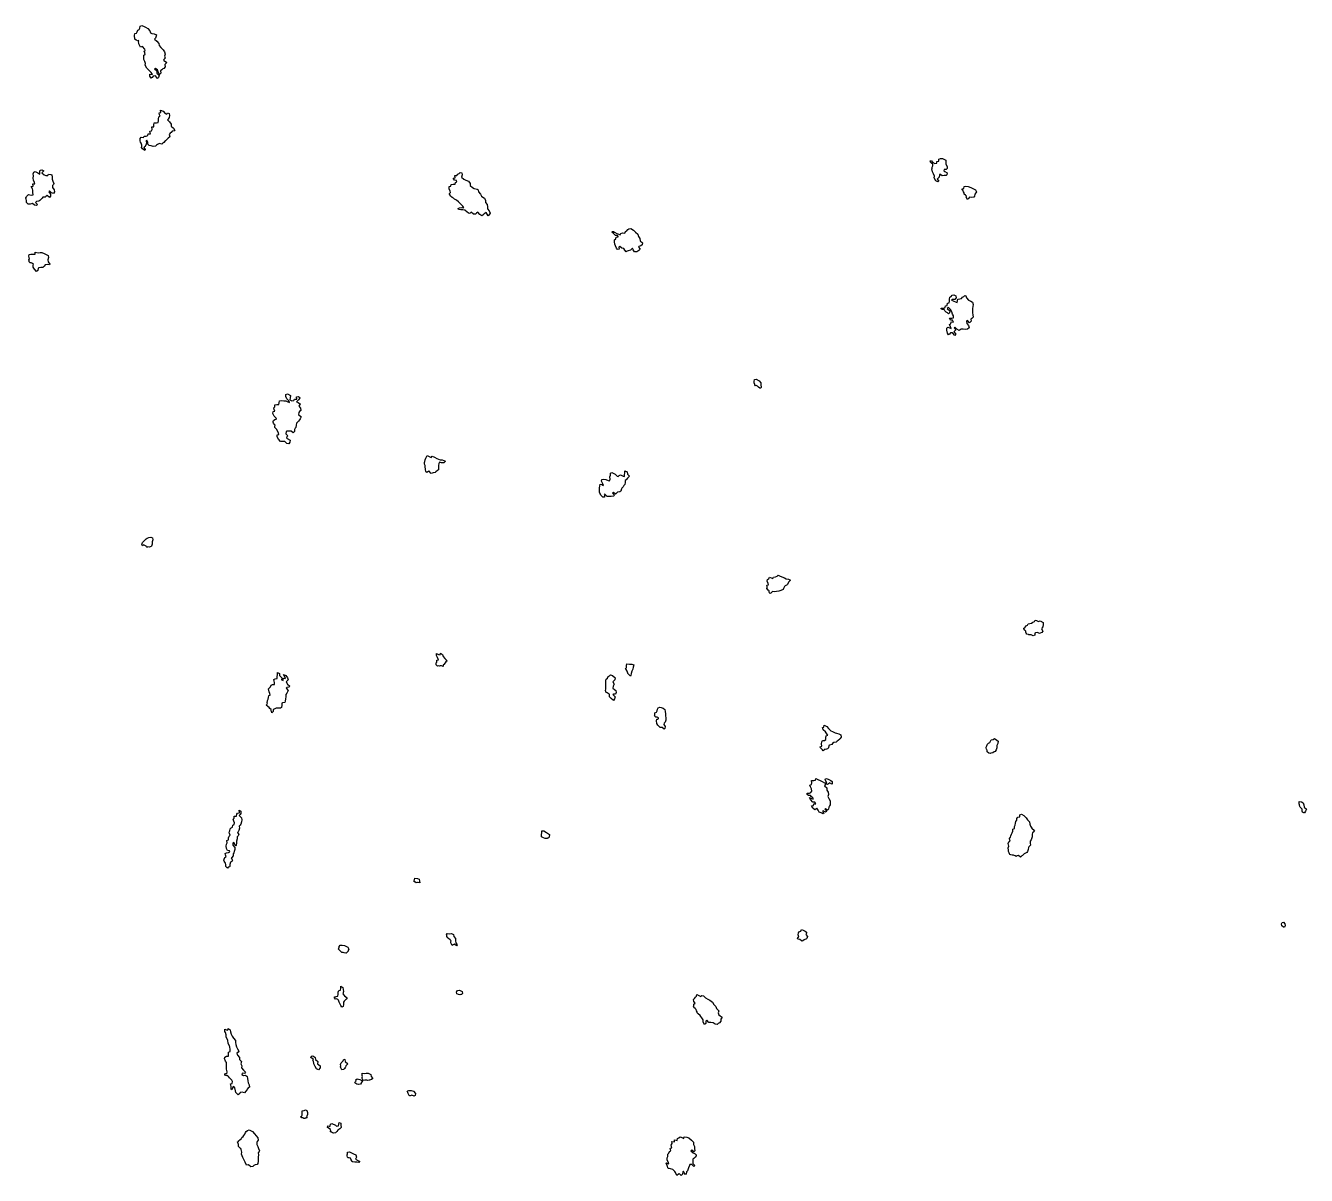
# Model space of a CAD drawing. Extents: x 450006 to 454999, y 6465006 to 6474995.
# Drawn here: x 453747 to 454955, y 6471642 to 6472726 of the extents above; entities that cross this region are included whole.
import ezdxf

# ---------------------------------------------------------------- set-up
doc = ezdxf.new("R2010")
doc.units = 0

msp = doc.modelspace()

# ---------------------------------------------------------------- linework, layer by layer
at = {"layer": '1010'}
for points in [[(453851, 6472711.92), (453849.78, 6472713), (453849.56, 6472714.42), (453849.36, 6472715), (453849.36, 6472716.62), (453849.68, 6472718.3), (453851.36, 6472718.62), (453851.9, 6472720.08), (453852.38, 6472721.6), (453853.8, 6472722.18), (453854.48, 6472723.5), (453854.62, 6472725.36), (453856.2, 6472725.78), (453858.46, 6472725), (453859.6, 6472724.38), (453861.88, 6472723), (453863.72, 6472721), (453864.46, 6472719), (453865.68, 6472718.3), (453868, 6472717.98), (453869.98, 6472717), (453869.42, 6472715), (453869, 6472713.96), (453868.32, 6472713), (453870.4, 6472711), (453872.36, 6472709), (453872.52, 6472707), (453874.06, 6472705), (453876.32, 6472703), (453877.48, 6472701), (453878.24, 6472699), (453877.54, 6472697), (453878.22, 6472695), (453877, 6472693.76), (453876.58, 6472693), (453877.5, 6472692.48), (453879.94, 6472691), (453879, 6472690.08), (453877.84, 6472689), (453878.32, 6472687), (453877, 6472685.34), (453875.98, 6472685), (453875, 6472684), (453873.98, 6472683), (453874.26, 6472681), (453873, 6472679.64), (453871.64, 6472682.34), (453871, 6472684), (453869, 6472685.38), (453868.22, 6472685), (453870.28, 6472683), (453870.34, 6472681), (453872.44, 6472679), (453871.98, 6472677), (453871, 6472676.08), (453869, 6472678.34), (453867, 6472678.1), (453866.1, 6472677), (453865, 6472676.38), (453863.76, 6472678.22), (453863.9, 6472680.08), (453866.28, 6472679.7), (453865, 6472681.66), (453863, 6472683.44), (453861, 6472685.6), (453859.5, 6472688.48), (453859.8, 6472690.18), (453859, 6472691.9), (453858.12, 6472693.86), (453858.22, 6472695.76), (453858.12, 6472697.86), (453859.44, 6472698.54), (453859, 6472700.12), (453858.32, 6472701.66), (453859.52, 6472702.46), (453859, 6472703.74), (453857, 6472706.1), (453855, 6472705.42), (453853.52, 6472708.46), (453853.3, 6472709), (453853.24, 6472710.74), (453853.36, 6472711), (453853, 6472711.6), (453852.42, 6472711.56), (453851, 6472711.92), (453851, 6472711.92)], [(453855, 6472616), (453854.74, 6472617), (453854.74, 6472617.24), (453854.7, 6472619), (453854.7, 6472619.28), (453855.52, 6472620.46), (453857.82, 6472620.16), (453858.56, 6472621.42), (453860.38, 6472621.6), (453861.8, 6472622.18), (453862.2, 6472623.78), (453864.28, 6472623.7), (453863.8, 6472626.18), (453865.5, 6472626.48), (453866, 6472627.98), (453865.7, 6472630.28), (453867.52, 6472630.46), (453867.6, 6472632.38), (453867.92, 6472634.06), (453869.92, 6472634.06), (453871.54, 6472634.44), (453872, 6472635.98), (453872.06, 6472637.92), (453872.26, 6472639.72), (453873.54, 6472640.44), (453873, 6472641.82), (453872.56, 6472643.42), (453874.18, 6472643.8), (453873.86, 6472646.12), (453876.46, 6472645), (453878.24, 6472643), (453879.66, 6472642.32), (453880.34, 6472643.64), (453881.98, 6472643), (453882.32, 6472641), (453881.94, 6472639), (453881, 6472637.56), (453880.42, 6472637), (453882.18, 6472635), (453883.9, 6472633), (453883.84, 6472631), (453885.98, 6472629), (453887.28, 6472627), (453887, 6472626.6), (453885, 6472626.3), (453883.84, 6472625), (453883, 6472624.3), (453882.14, 6472623), (453882.5, 6472621), (453881, 6472619.68), (453880.3, 6472619), (453879, 6472617.5), (453878.36, 6472617), (453877, 6472615.68), (453875.9, 6472615), (453875, 6472614.04), (453873, 6472614.54), (453871, 6472613.64), (453869.98, 6472613), (453869, 6472612.02), (453867, 6472611.84), (453865, 6472612.34), (453863, 6472612.6), (453862, 6472613.98), (453862, 6472615.98), (453861, 6472617.86), (453860.38, 6472617), (453860.66, 6472615), (453860.14, 6472613), (453859, 6472611.84), (453858.22, 6472611), (453859.36, 6472609), (453859, 6472608.14), (453857, 6472609.76), (453855.88, 6472611), (453856.1, 6472611.88), (453856.32, 6472613), (453856, 6472613.98), (453855.5, 6472615), (453855, 6472616), (453855, 6472616)], [(454601, 6472596.08), (454600.06, 6472597), (454599.82, 6472598.16), (454601, 6472598.16), (454601.92, 6472597), (454604.22, 6472595.76), (454606, 6472595.98), (454606.16, 6472597.82), (454608, 6472597.98), (454608, 6472599.98), (454609.5, 6472600.48), (454611.5, 6472600.48), (454614.64, 6472599), (454614.46, 6472597), (454614.6, 6472595), (454615.98, 6472593), (454615.74, 6472591), (454615, 6472590.04), (454613, 6472590), (454612.56, 6472589), (454613.6, 6472588.38), (454615.68, 6472587), (454615.38, 6472585), (454615, 6472584.52), (454613, 6472584.44), (454611, 6472584.04), (454609, 6472585.66), (454608.62, 6472585), (454608.34, 6472583), (454607, 6472581.64), (454606.4, 6472581), (454607.98, 6472579), (454607, 6472578.46), (454605, 6472579.58), (454603.58, 6472582.4), (454604, 6472583.98), (454603, 6472586), (454602, 6472587.98), (454601.38, 6472590.6), (454601.56, 6472591), (454601.64, 6472592.34), (454602.08, 6472593), (454602.24, 6472593.74), (454602.24, 6472595), (454601, 6472596.08), (454601, 6472596.08)], [(453747, 6472562.08), (453746.76, 6472563), (453746.62, 6472563.36), (453747, 6472563.86), (453747.4, 6472564.58), (453748.52, 6472565.46), (453749.44, 6472566.54), (453752, 6472565.98), (453753.66, 6472566.32), (453753.44, 6472568.54), (453753.36, 6472570.62), (453753, 6472572), (453752, 6472573.98), (453753.7, 6472574.28), (453753.52, 6472576.46), (453755.46, 6472576.52), (453755, 6472578), (453754, 6472579.98), (453753.88, 6472582.1), (453753.94, 6472584.04), (453753.86, 6472586.12), (453754.38, 6472587.6), (453755.62, 6472588.36), (453758.02, 6472587), (453760.1, 6472585.88), (453760, 6472587.98), (453760.36, 6472589.62), (453762.06, 6472589.92), (453763.84, 6472589), (453763, 6472587.82), (453761.98, 6472587), (453764.16, 6472585), (453765.58, 6472584.4), (453767.46, 6472584.52), (453768.3, 6472585.68), (453770.44, 6472585.54), (453771.48, 6472585), (453771.62, 6472583), (453771.56, 6472581), (453772.38, 6472579), (453773.38, 6472577), (453773, 6472575.9), (453771.98, 6472575), (453772.02, 6472573), (453773.48, 6472571), (453773.72, 6472569), (453773, 6472567.62), (453771, 6472568), (453769, 6472570), (453768.58, 6472569), (453770.08, 6472567), (453770.1, 6472565), (453769, 6472563.84), (453767, 6472565.7), (453765.98, 6472565), (453765, 6472564.16), (453763, 6472563.9), (453762.16, 6472563), (453761, 6472561.82), (453760.04, 6472561), (453759, 6472560.28), (453757, 6472559.8), (453755.98, 6472559), (453757.98, 6472557), (453757, 6472556.12), (453755, 6472556.54), (453753, 6472557.94), (453751, 6472557.42), (453750.64, 6472557.34), (453749, 6472557.42), (453747.34, 6472559), (453747.4, 6472560.58), (453747.4, 6472561), (453747, 6472562.08), (453747, 6472562.08)], [(454147, 6472566), (454146.44, 6472567), (454146.4, 6472567.58), (454147, 6472567.98), (454147.4, 6472568.58), (454147, 6472569.82), (454146.12, 6472571.86), (454145.96, 6472574.02), (454147.7, 6472574.28), (454147.92, 6472576.06), (454149.8, 6472576.18), (454151.62, 6472576.36), (454152.22, 6472577.76), (454153.44, 6472578.54), (454153, 6472579.68), (454151, 6472580.22), (454150, 6472581.98), (454151.68, 6472582.3), (454151.5, 6472584.48), (454153.46, 6472584.52), (454154.4, 6472585.58), (454155.58, 6472586.4), (454156.62, 6472587.36), (454158.14, 6472587), (454158.28, 6472585), (454157.82, 6472583), (454159.98, 6472581), (454161.78, 6472580.2), (454164.2, 6472579), (454165.98, 6472577), (454165.98, 6472575), (454168.26, 6472573), (454169.74, 6472572.24), (454172.42, 6472571.56), (454173.44, 6472571), (454173.86, 6472569), (454175.8, 6472567), (454176.48, 6472565), (454177.9, 6472564.08), (454179.54, 6472563), (454180.36, 6472561), (454180.48, 6472559), (454181.84, 6472557), (454182.14, 6472555), (454182.32, 6472553), (454183.94, 6472551), (454184.66, 6472549), (454183.56, 6472547), (454183, 6472546.5), (454182, 6472547.98), (454181, 6472549.44), (454179.98, 6472549), (454179, 6472548.22), (454177.76, 6472547), (454177, 6472546.54), (454175, 6472547.58), (454173, 6472549.94), (454171.98, 6472549), (454171, 6472548), (454169, 6472548), (454167, 6472549.88), (454165.94, 6472549), (454165, 6472548.76), (454163, 6472549.86), (454161, 6472551.94), (454159, 6472552.12), (454157, 6472552), (454155, 6472552.56), (454154.52, 6472553.46), (454155.9, 6472554.08), (454157.7, 6472554.28), (454159.94, 6472554.04), (454159, 6472555.66), (454157, 6472557.4), (454155, 6472559.68), (454153, 6472561.34), (454152.4, 6472561.58), (454151, 6472562.06), (454150.14, 6472563), (454149, 6472563.58), (454147.22, 6472565), (454147, 6472566), (454147, 6472566)], [(454631, 6472570), (454630, 6472571), (454630, 6472571.98), (454631, 6472571.98), (454631.68, 6472572.3), (454631.9, 6472574.08), (454633.46, 6472574.52), (454635.76, 6472574.22), (454638.22, 6472573), (454639.5, 6472572.48), (454642.48, 6472571), (454643.38, 6472569), (454643, 6472568), (454641.98, 6472567), (454641.46, 6472565), (454641, 6472564), (454639, 6472563.64), (454637, 6472564), (454636.12, 6472563), (454635, 6472561.86), (454633.86, 6472564.12), (454634, 6472565), (454633, 6472565.82), (454631.82, 6472567), (454631.82, 6472568.16), (454631.34, 6472569), (454631, 6472570), (454631, 6472570)], [(454301, 6472529.66), (454299.66, 6472531), (454300.16, 6472531.82), (454301, 6472531.7), (454302.16, 6472531), (454304.12, 6472529.86), (454306.04, 6472529), (454307.32, 6472528.66), (454308.1, 6472529.88), (454309.54, 6472530.44), (454311.78, 6472530.2), (454312.4, 6472531.58), (454313.78, 6472532.2), (454314.5, 6472533.48), (454315.66, 6472534.32), (454317.54, 6472534.44), (454320.1, 6472533), (454321.98, 6472531), (454324.22, 6472529), (454324.66, 6472527), (454326, 6472525), (454326.32, 6472523), (454328.44, 6472521), (454328.22, 6472519), (454327, 6472518.2), (454325, 6472517.4), (454324.62, 6472517), (454326.32, 6472515), (454325, 6472513.64), (454323.98, 6472513), (454323, 6472512.6), (454321, 6472512.58), (454319.7, 6472514.28), (454319, 6472515.92), (454317.98, 6472515), (454317, 6472514.12), (454315, 6472513.32), (454314.08, 6472513), (454313, 6472512.54), (454311.9, 6472514.08), (454311, 6472515.64), (454309, 6472515.9), (454307, 6472517.44), (454306.08, 6472517), (454306.3, 6472515), (454305, 6472514.62), (454303.94, 6472516.04), (454303, 6472518.28), (454302.38, 6472519.6), (454302.08, 6472521.9), (454302.16, 6472523.82), (454303.32, 6472524.66), (454303.5, 6472526.48), (454305.46, 6472526.52), (454305.64, 6472527), (454305, 6472527.94), (454304.12, 6472527.86), (454303, 6472527.86), (454301.86, 6472529), (454301, 6472529.66), (454301, 6472529.66)], [(453751, 6472502.12), (453750, 6472503), (453750, 6472503.98), (453749.66, 6472505), (453750.18, 6472505.8), (453749.6, 6472508.38), (453750.08, 6472509.9), (453751.68, 6472510.3), (453753.82, 6472510.16), (453755.76, 6472510.22), (453755.64, 6472512.34), (453758.56, 6472511.42), (453760.2, 6472511.78), (453762.04, 6472511.94), (453764.1, 6472511), (453766, 6472509.98), (453767.94, 6472509), (453768.22, 6472507), (453767.7, 6472505), (453767.96, 6472503), (453769.5, 6472501), (453769, 6472500.14), (453767, 6472500.48), (453765, 6472500.22), (453764.14, 6472499)], [(453753.6, 6472499), (453753.74, 6472500.24), (453753.94, 6472501), (453753, 6472501.64), (453751.76, 6472502.22), (453751, 6472502.12), (453751, 6472502.12)], [(453764.14, 6472499), (453763, 6472497.62), (453761, 6472497.76), (453759, 6472497.5), (453758.44, 6472497), (453758.16, 6472495), (453757, 6472493.82), (453755, 6472496), (453753.8, 6472498.18), (453753.6, 6472499)], [(454611, 6472458), (454610, 6472459), (454610.5, 6472459.48), (454611, 6472459.4), (454612.58, 6472459.4), (454614.08, 6472459.9), (454614.26, 6472461.72), (454615.98, 6472462), (454616, 6472463.98), (454617.68, 6472464.3), (454617.92, 6472466.06), (454618, 6472467.98), (454618.28, 6472469.7), (454619.52, 6472470.46), (454620.42, 6472471.56), (454622.04, 6472471.94), (454624.04, 6472471), (454624.32, 6472469), (454623, 6472467.66), (454621, 6472467.52), (454619.98, 6472467), (454621.54, 6472466.44), (454624.44, 6472465), (454625.38, 6472464.6), (454625.54, 6472466.44), (454626, 6472467.98), (454627.72, 6472468.26), (454629.34, 6472468.64), (454630.14, 6472469.84), (454631.54, 6472470.44), (454632.6, 6472471.38), (454633.32, 6472471), (454634.18, 6472469), (454635.98, 6472467), (454638, 6472465.98), (454639.82, 6472465), (454640.46, 6472463), (454639.94, 6472461), (454639.84, 6472459), (454639.76, 6472457), (454639.78, 6472455), (454640.14, 6472453), (454640.22, 6472451), (454639, 6472449.72), (454638.28, 6472449), (454638.36, 6472447), (454637, 6472445.62), (454635, 6472447.62), (454633.98, 6472447), (454634.22, 6472445), (454635.98, 6472443), (454636.48, 6472441), (454635, 6472439.6), (454633, 6472439.4), (454631, 6472439.64), (454629, 6472439.58), (454627.98, 6472439), (454627, 6472438.28), (454625, 6472439.62), (454623, 6472441.32), (454622.54, 6472441), (454623.98, 6472439), (454623, 6472438), (454621.98, 6472437), (454624.02, 6472435), (454623, 6472433.68), (454621, 6472436), (454619, 6472436.06), (454617.92, 6472435), (454617, 6472434.4), (454616.22, 6472435.76), (454615.46, 6472438.52), (454615.42, 6472440.56), (454616.54, 6472441.44), (454617.98, 6472441), (454619.72, 6472440.26), (454619, 6472441.92), (454617.96, 6472444.02), (454619.4, 6472444.58), (454619.58, 6472446.4), (454621.66, 6472446.32), (454621, 6472448), (454619, 6472448.02), (454618, 6472449.98), (454620.08, 6472449.9), (454621.7, 6472450.28), (454621.68, 6472452.3), (454621, 6472453.8), (454620.08, 6472455.9), (454619, 6472458.12), (454617, 6472459.98), (454615.98, 6472459), (454618.24, 6472457), (454617.98, 6472455), (454617, 6472454), (454616, 6472455), (454615, 6472455.76), (454613.76, 6472457), (454613, 6472458), (454611.98, 6472458), (454611, 6472458), (454611, 6472458)], [(454435, 6472386.3), (454434.3, 6472387), (454434.46, 6472387.52), (454433.86, 6472389), (454433.82, 6472390.16), (454434, 6472391.98), (454435.62, 6472392.36), (454438.48, 6472391), (454440, 6472389), (454440.12, 6472387), (454440.52, 6472385), (454440, 6472383.98), (454439, 6472383.9), (454437.92, 6472385), (454437, 6472385.7), (454435.66, 6472386.32), (454435, 6472386.3), (454435, 6472386.3)], [(453981, 6472350), (453980.3, 6472351), (453980, 6472351.98), (453980, 6472353), (453980.56, 6472353.42), (453981.6, 6472354.38), (453983.22, 6472354.76), (453983, 6472355.74), (453981, 6472357.48), (453979.78, 6472360.2), (453980.02, 6472361.96), (453981.74, 6472362.24), (453981, 6472364), (453980.66, 6472365.32), (453981.64, 6472366.34), (453981.64, 6472368.34), (453983.56, 6472368.42), (453985.52, 6472368.46), (453985.74, 6472370.24), (453986.04, 6472371.94), (453987.54, 6472372.44), (453990.08, 6472371.9), (453992, 6472371.98), (453993.98, 6472371), (453995.58, 6472370.4), (453995, 6472372), (453993, 6472374), (453992, 6472375.98), (453992.04, 6472377.94), (453993.52, 6472378.46), (453996.46, 6472377), (453996.28, 6472375), (453995.82, 6472373), (453997.82, 6472372.16), (453999.76, 6472372.22), (454000.32, 6472373.66), (454002.44, 6472373.54), (454002.18, 6472375.8), (454004, 6472375.98), (454005.58, 6472375), (454005, 6472374.08), (454003.9, 6472373), (454003, 6472372), (454002.22, 6472371), (454003.68, 6472370.3), (454005.92, 6472369), (454005, 6472367.9), (454004.42, 6472367), (454005.98, 6472365), (454006.14, 6472363), (454005, 6472361.84), (454004.34, 6472361), (454003.98, 6472359), (454006.52, 6472357), (454005.62, 6472355), (454005, 6472354.16), (454003.94, 6472353), (454003, 6472351.88), (454001.98, 6472351), (454001.94, 6472349), (454001.48, 6472347), (454001, 6472346.26), (454000.26, 6472345), (454000.28, 6472343), (453999, 6472341.7), (453997, 6472343.5), (453995, 6472343.46), (453993, 6472343.44), (453992.32, 6472343), (453992.16, 6472341), (453993.98, 6472339), (453993, 6472338), (453992.56, 6472337), (453993.4, 6472336.58), (453996.16, 6472335), (453995.96, 6472333), (453995, 6472331.52), (453993, 6472331.9), (453991, 6472333.82), (453989, 6472333.74), (453987, 6472333.76), (453985, 6472335.82), (453983.82, 6472338.16), (453983.98, 6472340), (453985.56, 6472340.42), (453985, 6472341.78), (453983.78, 6472344.2), (453983.56, 6472345), (453983, 6472345.74), (453981.78, 6472347), (453981.74, 6472348.24), (453981.9, 6472349), (453981, 6472350), (453981, 6472350)], [(454123, 6472312.22), (454122.74, 6472313), (454122.76, 6472313.22), (454123, 6472313.98), (454123.22, 6472314.76), (454123.52, 6472316.46), (454123.98, 6472318), (454124.7, 6472319.28), (454125.5, 6472320.48), (454128.52, 6472319), (454129.24, 6472318.74), (454130.04, 6472319.94), (454132.16, 6472319), (454134.36, 6472317.62), (454135.98, 6472317), (454137.54, 6472316.44), (454139.46, 6472316.52), (454142.52, 6472315), (454141, 6472313.46), (454139, 6472313.54), (454137, 6472314.12), (454136.42, 6472313), (454136.12, 6472311), (454136.16, 6472309), (454135.94, 6472307), (454135, 6472306.3), (454133.68, 6472305), (454133, 6472304.56), (454131, 6472304), (454129, 6472303.52), (454127, 6472305.9), (454125.98, 6472305), (454125, 6472304.58), (454124.22, 6472305.76), (454123.68, 6472307), (454123.8, 6472308.18), (454123.62, 6472309), (454123.52, 6472310.46), (454123.36, 6472311), (454123, 6472312.22), (454123, 6472312.22)], [(454289, 6472284), (454288.32, 6472285), (454288, 6472285.98), (454287.82, 6472287), (454287.82, 6472288.16), (454288, 6472289.98), (454288.28, 6472291.7), (454288.5, 6472293.48), (454289.98, 6472293), (454291.8, 6472292.18), (454291, 6472293.68), (454289.82, 6472296.16), (454290.14, 6472297.84), (454291.96, 6472298.02), (454294, 6472297.98), (454295.98, 6472297), (454297.4, 6472296.58), (454297.92, 6472298.06), (454297.66, 6472300.32), (454298.18, 6472301.8), (454298.16, 6472303.82), (454299.68, 6472304.3), (454302.62, 6472303), (454304.46, 6472301), (454305.42, 6472300.56), (454306.48, 6472301.5), (454307.78, 6472302.2), (454310.2, 6472301), (454311.38, 6472300.6), (454311.62, 6472302.36), (454311.74, 6472304.24), (454311.94, 6472306.04), (454313.94, 6472305), (454314.24, 6472303), (454316.26, 6472301), (454315, 6472299.8), (454314.38, 6472299), (454313, 6472297.44), (454311.98, 6472297), (454312.18, 6472295), (454311.82, 6472293), (454311, 6472292.12), (454310.22, 6472291), (454309, 6472289.64), (454308.6, 6472289), (454307.9, 6472287), (454307, 6472286.08), (454305, 6472286), (454303.98, 6472285), (454303, 6472284), (454301, 6472285.54), (454300.24, 6472285), (454301.98, 6472283), (454301, 6472282.02), (454299, 6472281.66), (454297, 6472281.76), (454295, 6472281.7), (454293, 6472284), (454292.4, 6472283.58), (454292.66, 6472283), (454292.66, 6472281.32), (454291, 6472281.32), (454289.32, 6472283), (454289, 6472284), (454289, 6472284)], [(453857, 6472235.4), (453856.36, 6472237), (453856.44, 6472237.54), (453857, 6472238.38), (453857.26, 6472238.72), (453858.18, 6472239.8), (453859.18, 6472240.8), (453860.2, 6472241.78), (453861.34, 6472242.64), (453862.7, 6472243.28), (453864.6, 6472243.38), (453866.24, 6472243), (453866.66, 6472241), (453866.14, 6472239), (453865.96, 6472237), (453865.46, 6472235), (453865, 6472234.66), (453863, 6472234.02), (453861.68, 6472234.3), (453861, 6472233.72), (453860.48, 6472235), (453859, 6472235.62), (453857.86, 6472236.12), (453857, 6472235.4), (453857, 6472235.4)], [(454447, 6472193.54), (454445.72, 6472195), (454446.1, 6472195.88), (454446.16, 6472197), (454445.78, 6472198.2), (454447.32, 6472198.66), (454447, 6472199.82), (454445.9, 6472202.08), (454446.36, 6472203.62), (454447.68, 6472204.3), (454448.36, 6472205.62), (454449.98, 6472205), (454451.4, 6472204.58), (454452.14, 6472205.84), (454454, 6472205.98), (454455.34, 6472206.64), (454456.3, 6472207.68), (454457.7, 6472207), (454459.84, 6472206.14), (454462.4, 6472205), (454463.94, 6472204.04), (454466.22, 6472203.76), (454468.1, 6472203), (454467, 6472201.88), (454466.3, 6472201), (454465.24, 6472199), (454465, 6472198.6), (454463, 6472197.66), (454462.54, 6472197), (454461.34, 6472195), (454461, 6472194.28), (454459, 6472193.32), (454457.98, 6472193), (454457, 6472192.54), (454455, 6472192.32), (454453, 6472192.02), (454451, 6472192.16), (454449.72, 6472191), (454449.36, 6472190.62), (454449, 6472190.42), (454448.4, 6472191), (454447.92, 6472192.06), (454448, 6472193), (454447, 6472193.54), (454447, 6472193.54)], [(454689, 6472155.88), (454688.28, 6472157), (454688.2, 6472157.78), (454689, 6472158.46), (454689.48, 6472158.5), (454690.24, 6472159.74), (454691.44, 6472160.54), (454692.36, 6472161.62), (454693.94, 6472162.04), (454695.48, 6472162.5), (454696.6, 6472163.38), (454698.16, 6472163.82), (454698.78, 6472165.2), (454700.2, 6472165), (454702, 6472163.98), (454703.52, 6472164.46), (454706.26, 6472163), (454706.34, 6472161), (454706.18, 6472159), (454705, 6472157.8), (454704.66, 6472157), (454706.06, 6472155), (454705, 6472153.72), (454703.7, 6472153), (454703, 6472152.66), (454701, 6472153.68), (454699, 6472153.24), (454698.62, 6472153), (454698.38, 6472151), (454697, 6472150.36), (454695, 6472151.34), (454693, 6472151.54), (454692.4, 6472151.58), (454691, 6472152.06), (454690.3, 6472153), (454689.94, 6472154.04), (454689.98, 6472155), (454689, 6472155.88), (454689, 6472155.88)], [(454135, 6472121.98), (454133.96, 6472123), (454133.76, 6472124.22), (454133.86, 6472125), (454134.46, 6472125.52), (454134.48, 6472127.5), (454136.12, 6472127.86), (454135, 6472130.06), (454134.22, 6472131.76), (454134.22, 6472133.76), (454135.98, 6472133), (454137.5, 6472132.48), (454138, 6472133.98), (454139.98, 6472133), (454140.48, 6472131), (454142.02, 6472129), (454144.32, 6472127), (454143, 6472125.78), (454142.2, 6472125), (454141, 6472123.32), (454140.58, 6472123), (454140.58, 6472121.4), (454139, 6472122.12), (454137.76, 6472122.22), (454137, 6472121.98), (454135.68, 6472122.3), (454135, 6472121.98), (454135, 6472121.98)], [(453975, 6472083.96), (453973.46, 6472085), (453974.16, 6472085.82), (453974.62, 6472087), (453974.56, 6472087.42), (453974.66, 6472089.32), (453975.24, 6472090.74), (453975.74, 6472092.24), (453975.9, 6472094.08), (453977.32, 6472094.66), (453977, 6472096), (453976.36, 6472097.62), (453975.66, 6472100.32), (453976.7, 6472101.28), (453977.58, 6472102.4), (453978.14, 6472103.84), (453979.34, 6472104.64), (453981.42, 6472104.56), (453981.4, 6472106.58), (453981, 6472107.72), (453980.76, 6472109.22), (453982.12, 6472109.86), (453983.9, 6472110.08), (453984, 6472111.98), (453984.34, 6472113.64), (453984.24, 6472115.74), (453985.98, 6472115), (453985.98, 6472113), (453988.36, 6472111), (453987.98, 6472109), (453989.54, 6472108.44), (453989.46, 6472110.52), (453991.82, 6472110.16), (453991, 6472111.68), (453989.96, 6472114.02), (453991.94, 6472113), (453993.54, 6472111), (453994.28, 6472109), (453993, 6472107.7), (453992.44, 6472107), (453993.58, 6472105), (453995.72, 6472103), (453995, 6472101.94), (453993, 6472101.62), (453992.48, 6472101), (453994.2, 6472099), (453993.44, 6472097), (453993, 6472096.5), (453991.96, 6472095), (453992.18, 6472093), (453991.86, 6472091), (453991.56, 6472089), (453991, 6472087.64), (453989, 6472087.4), (453988.44, 6472087), (453988.34, 6472085), (453987.92, 6472083), (453987, 6472082.18), (453985, 6472082.36), (453983, 6472082.1), (453981, 6472081.42), (453979.98, 6472081), (453979.98, 6472079), (453979, 6472078), (453978.5, 6472079), (453978.24, 6472079.74), (453978.24, 6472081), (453977, 6472081.9), (453976.2, 6472083), (453975, 6472083.96), (453975, 6472083.96)], [(454295, 6472096.62), (454294.06, 6472097), (454294, 6472097.98), (454293.5, 6472099), (454293.82, 6472100.16), (454294, 6472101.98), (454293.98, 6472104), (454293.9, 6472106.08), (454294, 6472107.98), (454294.32, 6472109.66), (454295.56, 6472110.42), (454296, 6472111.98), (454297.34, 6472112.64), (454298.2, 6472113.78), (454300.2, 6472113), (454302.56, 6472111), (454302.28, 6472109), (454301, 6472107.62), (454300.62, 6472107), (454301.74, 6472105), (454301, 6472103.58), (454300.78, 6472103), (454300.46, 6472101), (454302.16, 6472099.82), (454303.24, 6472099), (454303.5, 6472097), (454303, 6472095.5), (454301, 6472095.58), (454300.62, 6472095), (454302.66, 6472093), (454302.16, 6472091), (454301, 6472089.58), (454299, 6472091.42), (454297.42, 6472093), (454297.44, 6472094.54), (454297.38, 6472095), (454297, 6472095.34), (454295.96, 6472096.02), (454295, 6472096.62), (454295, 6472096.62)], [(454313, 6472118.66), (454312.74, 6472119), (454312.38, 6472119.6), (454313, 6472119.98), (454313.24, 6472120.74), (454313.52, 6472122.46), (454313.82, 6472124.16), (454316.2, 6472123.78), (454318.34, 6472123.64), (454320.22, 6472123), (454319.72, 6472121), (454319.34, 6472119), (454319, 6472118.36), (454318.5, 6472117), (454317.84, 6472115), (454317.6, 6472113), (454317, 6472112.42), (454316.44, 6472113), (454315, 6472114.64), (454314.78, 6472115), (454314.64, 6472115.34), (454314.12, 6472117), (454313, 6472118.66), (454313, 6472118.66)], [(454341, 6472073.62), (454339.68, 6472075), (454340.22, 6472075.76), (454340.12, 6472077), (454340.24, 6472077.74), (454341.66, 6472078.32), (454342.34, 6472079.64), (454342.7, 6472081.28), (454343.34, 6472082.64), (454344.68, 6472083.3), (454346.22, 6472083), (454347.88, 6472082.1), (454349.42, 6472081), (454349.98, 6472079), (454350.06, 6472077), (454350.08, 6472075), (454350.5, 6472073), (454350.46, 6472071), (454349.98, 6472069), (454349, 6472068), (454348.6, 6472067), (454349.92, 6472065), (454349.58, 6472063), (454349, 6472062.5), (454347, 6472064), (454345, 6472064.08), (454343, 6472066.3), (454342.08, 6472067.9), (454341.82, 6472070.16), (454342, 6472071.98), (454343, 6472071.98), (454343.6, 6472072.38), (454343.64, 6472073), (454343, 6472073.58), (454342.36, 6472073.62), (454341, 6472073.62), (454341, 6472073.62)], [(454497, 6472044.36), (454496.26, 6472045), (454496.12, 6472045.86), (454497, 6472045.98), (454497.7, 6472046.28), (454497.4, 6472048.58), (454497.46, 6472050.52), (454498.28, 6472051.7), (454500.22, 6472051.76), (454501.34, 6472052.64), (454501.44, 6472054.54), (454501.78, 6472056.2), (454503.2, 6472056.78), (454503, 6472057.24), (454501, 6472059.88), (454499, 6472061.7), (454498.1, 6472063.88), (454499.6, 6472064.38), (454499.9, 6472066.08), (454502.26, 6472065), (454503.98, 6472063), (454505.98, 6472061), (454507.78, 6472060.2), (454510.2, 6472059), (454511.44, 6472058.54), (454513.8, 6472058.18), (454515.54, 6472057), (454515.98, 6472055), (454515, 6472053.72), (454514.54, 6472053), (454513, 6472051.84), (454512.12, 6472051), (454511, 6472050.16), (454509, 6472050), (454507.66, 6472049), (454507, 6472048), (454505, 6472047.36), (454504.24, 6472047), (454503.98, 6472045), (454503, 6472044), (454501, 6472043.42), (454500.28, 6472043.7), (454500.08, 6472043), (454499.48, 6472042.5), (454499, 6472041.9), (454498.28, 6472043), (454497, 6472044.36), (454497, 6472044.36)], [(454653, 6472043.66), (454652.56, 6472045), (454652.56, 6472045.42), (454653, 6472046.04), (454653.34, 6472046.64), (454653.72, 6472048.26), (454654.76, 6472049.22), (454655.96, 6472050.02), (454656.78, 6472051.2), (454657.48, 6472052.5), (454659.22, 6472052.76), (454660.48, 6472053.5), (454661.48, 6472053), (454664, 6472051), (454663.56, 6472049), (454663, 6472047.74), (454662.74, 6472047), (454662.66, 6472045), (454662.02, 6472043), (454661, 6472041.34), (454660.22, 6472041), (454659, 6472040.22), (454657, 6472039.8), (454656.36, 6472039.62), (454655, 6472039.74), (454653.5, 6472041), (454653.42, 6472042.56), (454653.22, 6472043), (454653, 6472043.66), (454653, 6472043.66)], [(454485, 6471999.8), (454483.8, 6472001), (454483.8, 6472002.18), (454485, 6472002.18), (454486, 6472001.98), (454487.36, 6472002.62), (454488.1, 6472003.88), (454487.86, 6472006.12), (454487, 6472007.94), (454486.38, 6472009.6), (454487.72, 6472010.26), (454488.04, 6472011.94), (454488.02, 6472013.96), (454490, 6472013.98), (454491.52, 6472014.46), (454492.06, 6472015.92), (454493.98, 6472015), (454496, 6472013.98), (454497.98, 6472013), (454500, 6472011.98), (454502.2, 6472011.78), (454501, 6472014.18), (454500.64, 6472015.34), (454502, 6472015.98), (454504.22, 6472015), (454506, 6472013.98), (454507.46, 6472013), (454507.26, 6472011), (454507, 6472010.64), (454505, 6472012), (454503.98, 6472011), (454503, 6472010.2), (454501, 6472010.48), (454500.26, 6472009), (454502.26, 6472007), (454502.28, 6472005), (454503.48, 6472003), (454503.78, 6472001), (454503.42, 6471999), (454504.06, 6471997), (454505.6, 6471995), (454505.48, 6471993), (454505.44, 6471991), (454505, 6471990.28), (454504.18, 6471989), (454503.98, 6471987), (454503, 6471986), (454501, 6471987.44), (454500.4, 6471987), (454502.24, 6471985), (454501, 6471984.14), (454499, 6471985.58), (454498.28, 6471985), (454499.62, 6471983), (454499, 6471982.5), (454497, 6471983.7), (454495, 6471984.2), (454494, 6471985.98), (454493, 6471987.88), (454491.98, 6471987), (454491, 6471986.52), (454489, 6471987.9), (454487.88, 6471990.1), (454489.66, 6471990.32), (454490, 6471991.98), (454491.92, 6471992.06), (454491, 6471993.58), (454489, 6471993.62), (454487, 6471996), (454486, 6471997.98), (454487.98, 6471997), (454489.58, 6471996.4), (454489.44, 6471997), (454489, 6471997.64), (454487.64, 6471999), (454487, 6472000), (454486.18, 6471999.8), (454485, 6471999.8), (454485, 6471999.8)], [(454949, 6471988.6), (454948.66, 6471989), (454948.46, 6471989.52), (454948.18, 6471991), (454947.96, 6471992.02), (454947.74, 6471994.24), (454950, 6471993.98), (454951.66, 6471993), (454952.3, 6471991), (454952.64, 6471989), (454954.64, 6471987), (454953.92, 6471985), (454953, 6471983.44), (454952.38, 6471983.6), (454951, 6471984.32), (454950.7, 6471985), (454950.74, 6471985.24), (454950.58, 6471987), (454949, 6471988.6), (454949, 6471988.6)], [(453935, 6471936), (453934.56, 6471937), (453934, 6471937.98), (453933.44, 6471939), (453933.98, 6471940), (453934.62, 6471941.36), (453935.92, 6471942.06), (453935, 6471944), (453934.74, 6471945.24), (453936.14, 6471945.84), (453937.9, 6471946.08), (453939.32, 6471946.66), (453939, 6471947.62), (453937, 6471948.16), (453936.1, 6471949.88), (453935.92, 6471952.06), (453936, 6471953.98), (453936.76, 6471955.22), (453936.44, 6471957.54), (453937.84, 6471958.14), (453938, 6471959.98), (453938.52, 6471961.46), (453939.52, 6471962.46), (453939, 6471964), (453938.56, 6471965.42), (453939.32, 6471966.66), (453939.66, 6471968.32), (453940.46, 6471969.52), (453941.82, 6471970.16), (453942.14, 6471971.84), (453943.48, 6471972.5), (453943.78, 6471974.2), (453943, 6471975.72), (453942.42, 6471977.56), (453943.48, 6471978.5), (453943.42, 6471980.56), (453945.62, 6471980.36), (453945.78, 6471982.2), (453946.62, 6471983.36), (453948.3, 6471983.68), (453948.06, 6471985.92), (453949.58, 6471985), (453949.62, 6471983), (453949, 6471981.9), (453948.08, 6471981), (453950.32, 6471979), (453950.48, 6471977), (453950.32, 6471975), (453949.72, 6471973), (453949, 6471971.96), (453948.08, 6471971), (453948.2, 6471969), (453947.88, 6471967), (453947, 6471965.66), (453946.6, 6471965), (453947.66, 6471963), (453947, 6471961.8), (453946.06, 6471961), (453946.3, 6471959), (453945.68, 6471957), (453945.5, 6471955), (453945.34, 6471953), (453945, 6471952.1), (453944, 6471953.98), (453943, 6471955.6), (453941.98, 6471955), (453941.98, 6471953), (453944.06, 6471951), (453944.08, 6471949), (453943.48, 6471947), (453943, 6471946), (453942.5, 6471945), (453942.42, 6471943), (453941, 6471941.56), (453940.38, 6471941), (453941.76, 6471939), (453941, 6471937.72), (453939.94, 6471937), (453939.38, 6471935), (453939.24, 6471933), (453939, 6471932.64), (453937.7, 6471932.28), (453937, 6471931.54), (453935.54, 6471933), (453935.54, 6471934.44), (453935.58, 6471935), (453935, 6471936), (453935, 6471936)], [(454675, 6471944.42), (454674.5, 6471945), (454674.16, 6471945.82), (454673.76, 6471947), (454673.62, 6471948.36), (454673.42, 6471950.56), (454673.96, 6471952.02), (454673.48, 6471954.5), (454673.9, 6471956.08), (454675.2, 6471956.78), (454675, 6471957.68), (454674.6, 6471959.38), (454675.42, 6471960.56), (454676, 6471961.98), (454676.56, 6471963.42), (454677.24, 6471964.74), (454677.82, 6471966.16), (454677.72, 6471968.26), (454679.2, 6471968.78), (454679.4, 6471970.58), (454680, 6471971.98), (454680.16, 6471973.82), (454680.74, 6471975.24), (454681.4, 6471976.58), (454681.68, 6471978.3), (454682.48, 6471979.5), (454684.22, 6471979.76), (454684.32, 6471981.66), (454685.82, 6471982.16), (454688.28, 6471981), (454690.36, 6471979), (454691.66, 6471977), (454693.5, 6471975), (454693.74, 6471973), (454694.42, 6471971), (454695.7, 6471969), (454698.26, 6471967), (454697, 6471965.44), (454696.34, 6471965), (454695.98, 6471963), (454695.98, 6471961), (454695.44, 6471959), (454695, 6471958), (454694.26, 6471957), (454694.08, 6471955), (454694.5, 6471953), (454693, 6471951.62), (454692.4, 6471951), (454692.24, 6471949), (454691.64, 6471947), (454691, 6471946.2), (454689, 6471945.32), (454688.5, 6471945), (454687, 6471943.48), (454686.12, 6471943), (454685, 6471941.86), (454683, 6471943.34), (454681.98, 6471943), (454681, 6471942.28), (454680, 6471943), (454679, 6471943.38), (454678.4, 6471943.58), (454677, 6471943.58), (454675.98, 6471944), (454675, 6471944.42), (454675, 6471944.42)], [(454235, 6471959.96), (454233.28, 6471961), (454233.22, 6471962.76), (454233.24, 6471963), (454233.42, 6471964.56), (454233.44, 6471966.54), (454235.48, 6471966.5), (454237.92, 6471965), (454240.6, 6471963), (454240.46, 6471961), (454240.06, 6471959.92), (454239, 6471959.56), (454238.72, 6471959.26), (454237, 6471959.26), (454236.68, 6471959.3), (454235, 6471959.96), (454235, 6471959.96)], [(454113, 6471918.64), (454112.8, 6471919), (454112.74, 6471919.24), (454113, 6471919.68), (454113.54, 6471920.44), (454113.88, 6471922.1), (454116.2, 6471921.78), (454117.72, 6471921), (454118.22, 6471919), (454118.38, 6471917.6), (454117, 6471918.02), (454116.2, 6471917.78), (454115, 6471917.64), (454113.58, 6471918.4), (454113, 6471918.64), (454113, 6471918.64)], [(454475, 6471864.36), (454474.54, 6471865), (454474.62, 6471865.36), (454475, 6471866.06), (454475.8, 6471866.18), (454475.32, 6471868.66), (454475.46, 6471870.52), (454476.4, 6471871.58), (454477.88, 6471872.1), (454478.48, 6471873.5), (454479.98, 6471873), (454482, 6471871.98), (454483.24, 6471871), (454483, 6471870), (454482.52, 6471869), (454484.16, 6471867), (454483.32, 6471865), (454483, 6471864.78), (454481, 6471863.94), (454479.76, 6471863), (454479.24, 6471862.74), (454479, 6471862.52), (454478.36, 6471863), (454477, 6471864.24), (454475.64, 6471864.34), (454475, 6471864.36), (454475, 6471864.36)], [(454933, 6471875.7), (454931.52, 6471877), (454931.18, 6471878.8), (454931.18, 6471879), (454931.8, 6471880.18), (454933, 6471880.32), (454934.44, 6471879), (454934.74, 6471877.24), (454934.72, 6471877), (454934.12, 6471875.86), (454933, 6471875.7), (454933, 6471875.7)], [(454043, 6471853.62), (454041.62, 6471855), (454041.96, 6471856.02), (454042.24, 6471857), (454042.38, 6471857.6), (454043.34, 6471858.64), (454045.22, 6471858.76), (454047.54, 6471858.44), (454050.46, 6471857), (454051.56, 6471855), (454051, 6471854), (454050.8, 6471853), (454049, 6471851.18), (454048.66, 6471851.32), (454047, 6471851.5), (454046.18, 6471851.8), (454045, 6471851.94), (454043.56, 6471853), (454043, 6471853.62), (454043, 6471853.62)], [(454145, 6471865.7), (454144.06, 6471867), (454143.82, 6471868.16), (454143.64, 6471869), (454144.22, 6471869.76), (454146.46, 6471869.52), (454148.28, 6471869.7), (454150.2, 6471869), (454150.44, 6471867), (454152.12, 6471865), (454151.98, 6471863), (454152.26, 6471861), (454153.64, 6471859), (454153, 6471858.24), (454151, 6471859.72), (454149.98, 6471859), (454149, 6471858.56), (454148.32, 6471859.66), (454147.68, 6471861), (454147.74, 6471862.24), (454148, 6471863), (454147, 6471863.78), (454145.48, 6471865), (454145, 6471865.7), (454145, 6471865.7)], [(454039, 6471808), (454038, 6471809), (454038, 6471809.98), (454039, 6471809.94), (454039.62, 6471810.36), (454041.16, 6471810.82), (454041.36, 6471812.62), (454041.56, 6471814.42), (454041.92, 6471816.06), (454043.6, 6471816.38), (454043.8, 6471818.18), (454044, 6471819.98), (454045.76, 6471819), (454046.18, 6471817), (454046.38, 6471815), (454045.92, 6471813), (454047.34, 6471811), (454049.98, 6471809), (454049, 6471808), (454047.98, 6471807), (454047, 6471806), (454046.54, 6471805), (454046.32, 6471803), (454045.98, 6471801), (454045, 6471800.26), (454044, 6471801.98), (454043, 6471803.92), (454042.22, 6471805), (454042, 6471805.98), (454041.6, 6471807), (454041, 6471807.64), (454039.92, 6471808.06), (454039, 6471808), (454039, 6471808)], [(454155, 6471812.2), (454153.42, 6471813), (454153.18, 6471814.8), (454153.32, 6471815), (454153.82, 6471816.16), (454155.72, 6471816.26), (454158.3, 6471815), (454158.66, 6471813.32), (454158.46, 6471813), (454157.7, 6471812.28), (454157, 6471812.42), (454156.16, 6471811.82), (454155, 6471812.2), (454155, 6471812.2)], [(454377, 6471800.06), (454376.62, 6471801), (454376.74, 6471801.24), (454376.74, 6471803), (454376.74, 6471803.24), (454378, 6471803.98), (454377, 6471805.68), (454376.44, 6471807.54), (454377.58, 6471808.4), (454378.34, 6471809.64), (454379.4, 6471810.58), (454379.8, 6471812.18), (454382.18, 6471811), (454383.62, 6471810.36), (454384.54, 6471811.44), (454385.98, 6471811), (454388.04, 6471809), (454389.98, 6471808), (454392, 6471807), (454394.56, 6471805), (454395.88, 6471803), (454397.6, 6471801), (454398.3, 6471799), (454400.36, 6471797), (454399.9, 6471795), (454400.36, 6471793), (454401.82, 6471792.16), (454403.46, 6471791), (454403, 6471789.82), (454402.38, 6471789), (454402.26, 6471787), (454401, 6471785.46), (454399.98, 6471785), (454399, 6471784), (454397, 6471784.18), (454395, 6471785.62), (454393, 6471786), (454391, 6471786), (454389, 6471788.06), (454388.14, 6471787), (454388.34, 6471785), (454387, 6471784.14), (454385.74, 6471786.24), (454385.7, 6471788.28), (454385, 6471789.46), (454383, 6471792.36), (454381, 6471794), (454380, 6471795), (454380, 6471795.98), (454379.52, 6471797), (454379, 6471798), (454378.06, 6471799), (454377, 6471800.06), (454377, 6471800.06)], [(453935, 6471736.04), (453934.42, 6471737), (453934.46, 6471737.52), (453935, 6471737.68), (453936.38, 6471737.6), (453936.68, 6471739.3), (453936.16, 6471741.82), (453936.04, 6471743.94), (453936.16, 6471745.82), (453935.94, 6471748.04), (453935, 6471749.48), (453934.08, 6471751.9), (453934.64, 6471753.34), (453936, 6471753.98), (453938, 6471753.98), (453938, 6471755.98), (453938.08, 6471757.9), (453939.54, 6471758.44), (453939.68, 6471760.3), (453939.2, 6471762.78), (453939, 6471763.66), (453937.66, 6471766.32), (453937.22, 6471768.76), (453937, 6471769.76), (453935.8, 6471772.18), (453935.74, 6471774.24), (453935, 6471776.36), (453934.52, 6471777.46), (453934.5, 6471779.48), (453935.98, 6471779), (453937.42, 6471778.56), (453937.72, 6471780.26), (453939.4, 6471779), (453940, 6471777), (453940.56, 6471775), (453941.5, 6471773), (453942.58, 6471771), (453944.62, 6471769), (453944.66, 6471767), (453944.8, 6471765), (453945.54, 6471763), (453946.6, 6471761), (453947.8, 6471759), (453947, 6471757.92), (453945.86, 6471757), (453946.46, 6471755), (453948.44, 6471753), (453948.48, 6471751), (453950.12, 6471749), (453949.58, 6471747), (453950.52, 6471745), (453950.36, 6471743), (453952.16, 6471741), (453953.94, 6471739), (453953, 6471737.82), (453951, 6471738), (453950.58, 6471737), (453952, 6471735.98), (453953.9, 6471736.08), (453955.46, 6471735), (453955.84, 6471733), (453956.26, 6471731), (453956.54, 6471729), (453957.56, 6471727), (453957.9, 6471725), (453957, 6471724.74), (453955.72, 6471723), (453955, 6471721.38), (453954.38, 6471721), (453953, 6471719.6), (453951, 6471720.18), (453949, 6471719.8), (453948.62, 6471719), (453947, 6471717.72), (453945, 6471719.88), (453944.54, 6471721.44), (453943.82, 6471724.16), (453943, 6471725.58), (453942.1, 6471725), (453941.34, 6471723), (453941, 6471722.3), (453940.52, 6471723.46), (453940.38, 6471725.6), (453939.9, 6471728.08), (453941.46, 6471728.52), (453941.6, 6471730.38), (453941, 6471731.52), (453939.5, 6471733), (453939, 6471733.84), (453937.84, 6471735), (453937, 6471735.78), (453936.28, 6471735.7), (453935, 6471736.04), (453935, 6471736.04)], [(454017, 6471751.84), (454015.62, 6471753), (454016.02, 6471753.96), (454017, 6471754.36), (454018, 6471753.98), (454019.88, 6471753), (454019.98, 6471751), (454022.22, 6471749), (454021.8, 6471747), (454024.4, 6471745), (454024.56, 6471743), (454023, 6471741.2), (454021, 6471742.18), (454019.64, 6471744.34), (454019, 6471745.68), (454018.4, 6471747), (454018.42, 6471747.56), (454018.16, 6471749), (454017.64, 6471750.34), (454018.24, 6471751), (454017, 6471751.84), (454017, 6471751.84)], [(454045, 6471741.36), (454044.02, 6471743), (454043.76, 6471744.22), (454043.78, 6471745), (454043.64, 6471746.34), (454044.2, 6471747.78), (454045.32, 6471748.66), (454046.1, 6471749.88), (454046.76, 6471751.22), (454047.72, 6471751), (454048.16, 6471749), (454050.64, 6471747), (454049, 6471745.36), (454048.78, 6471745), (454048.32, 6471743.66), (454047.66, 6471743), (454047.66, 6471742.32), (454047, 6471742.16), (454046.42, 6471741.56), (454045, 6471741.36), (454045, 6471741.36)], [(454065, 6471731.32), (454064, 6471733), (454064, 6471733.98), (454064.3, 6471735), (454063.92, 6471736.06), (454064, 6471737.98), (454066.14, 6471737.84), (454067.82, 6471738.16), (454069.78, 6471738.2), (454072.3, 6471737), (454072.44, 6471735), (454074, 6471733), (454073, 6471732.2), (454071, 6471731.6), (454070.54, 6471731.44), (454069, 6471731.24), (454068.56, 6471731.42), (454067, 6471731.48), (454066.6, 6471731.38), (454065, 6471731.32), (454065, 6471731.32)], [(454059, 6471727.64), (454057.24, 6471729), (454057.72, 6471730.26), (454058.26, 6471731), (454058.18, 6471731.8), (454059.22, 6471732.76), (454061.78, 6471732.2), (454064.38, 6471731), (454063.22, 6471729), (454063.32, 6471728.66), (454063, 6471728.58), (454062.4, 6471727.58), (454061, 6471727.32), (454060.64, 6471727.34), (454059, 6471727.64), (454059, 6471727.64)], [(454107, 6471719.82), (454106.64, 6471721), (454106.74, 6471721.24), (454107, 6471721.32), (454108.22, 6471721.76), (454110.16, 6471721.82), (454112.54, 6471721), (454114.46, 6471719), (454114.06, 6471717), (454113, 6471716.48), (454111, 6471717.24), (454110.36, 6471717), (454109.24, 6471716.74), (454109, 6471716.76), (454108.32, 6471717), (454107.64, 6471718.34), (454107.34, 6471719), (454107, 6471719.82), (454107, 6471719.82)], [(454007, 6471696), (454006, 6471697), (454006.64, 6471697.34), (454007, 6471697.8), (454007.56, 6471698.42), (454007.58, 6471700.4), (454007.36, 6471702.62), (454009.2, 6471702.78), (454010.5, 6471703.48), (454011.74, 6471703), (454012.54, 6471701), (454012.48, 6471699), (454011.44, 6471697), (454012.1, 6471695.88), (454011, 6471695.88), (454010.58, 6471695.4), (454009, 6471695.4), (454007.98, 6471696), (454007, 6471696), (454007, 6471696)], [(454033, 6471685.8), (454031.32, 6471687), (454031.66, 6471688.32), (454033, 6471688.16), (454033.98, 6471688), (454034.06, 6471689.92), (454035.3, 6471690.68), (454038.76, 6471689), (454039.82, 6471688.16), (454041.66, 6471688.32), (454042, 6471689.98), (454042.28, 6471691.7), (454043.98, 6471691), (454043.98, 6471689), (454044.32, 6471687), (454043, 6471685.66), (454041.98, 6471685), (454041, 6471684.5), (454040.22, 6471683), (454039, 6471681.94), (454037, 6471681.4), (454035.98, 6471682), (454035, 6471682.44), (454034, 6471683), (454034.54, 6471683.44), (454034.26, 6471685), (454033, 6471685.8), (454033, 6471685.8)], [(453947, 6471671.9), (453946.6, 6471673), (453946.6, 6471673.38), (453947, 6471673.38), (453947.74, 6471674.24), (453948.74, 6471675.24), (453949.84, 6471676.14), (453950.4, 6471677.58), (453951.72, 6471678.26), (453952.52, 6471679.46), (453953.3, 6471680.68), (453953.88, 6471682.1), (453954.74, 6471683.24), (453955.9, 6471684.08), (453957.32, 6471684.66), (453960.6, 6471683), (453962.46, 6471681), (453964.22, 6471679), (453965.52, 6471677), (453965.98, 6471675), (453965, 6471673.82), (453964.76, 6471673), (453964.6, 6471671), (453965.58, 6471669), (453966.16, 6471667), (453967.32, 6471665), (453967, 6471664.28), (453966.04, 6471663), (453966.22, 6471661), (453965.94, 6471659), (453965.82, 6471657), (453966.08, 6471655), (453965.62, 6471653), (453965, 6471652.12), (453963, 6471651.82), (453961.98, 6471651), (453961, 6471650), (453959, 6471649.8), (453957, 6471651.72), (453955, 6471651.48), (453953.68, 6471654.3), (453953, 6471655.6), (453951.5, 6471658.48), (453951, 6471660.1), (453950.24, 6471661.74), (453950.4, 6471663.58), (453949.84, 6471666.14), (453949.66, 6471667), (453949, 6471667.5), (453947.44, 6471669), (453947.44, 6471670.54), (453947.32, 6471671), (453947, 6471671.9), (453947, 6471671.9)], [(454351, 6471652.16), (454350.76, 6471653), (454350.76, 6471653.22), (454351, 6471653.58), (454351.98, 6471653), (454353.32, 6471652.66), (454353, 6471653.68), (454351.68, 6471656.3), (454351.6, 6471658.38), (454352.36, 6471659.62), (454352.38, 6471661.6), (454353.2, 6471662.78), (454353.82, 6471664.16), (454355.24, 6471664.74), (454355, 6471666), (454354.6, 6471667.38), (454356.12, 6471667.86), (454355.66, 6471670.32), (454356.34, 6471671.64), (454356.22, 6471673.76), (454358.56, 6471673.42), (454358.74, 6471675.24), (454360.16, 6471675), (454361.24, 6471674.74), (454361.4, 6471676.58), (454362.7, 6471677.28), (454363.88, 6471678.1), (454366.64, 6471677), (454367.46, 6471676.52), (454367.92, 6471678.06), (454370.2, 6471677.78), (454372.12, 6471677), (454374.54, 6471675), (454376.46, 6471673), (454376.54, 6471671), (454377.44, 6471669), (454377.46, 6471667), (454377.74, 6471665), (454377, 6471664.08), (454375, 6471665.58), (454374.16, 6471665), (454376.26, 6471663), (454378.08, 6471661.9), (454379.24, 6471661), (454379, 6471660.3), (454378.12, 6471659), (454377, 6471657.56), (454376.02, 6471657), (454375.92, 6471655), (454375.98, 6471653), (454377.74, 6471651), (454377, 6471650), (454375, 6471652), (454373, 6471652), (454372.66, 6471651), (454371.8, 6471649), (454371.2, 6471647), (454371, 6471646), (454369.98, 6471645), (454369.78, 6471643), (454369, 6471642.46), (454367.76, 6471644.22), (454367, 6471645.8), (454366.54, 6471645), (454366.24, 6471643), (454365, 6471641.74), (454363, 6471643.42), (454362.54, 6471643), (454361, 6471641.76), (454359.44, 6471644.54), (454359, 6471645.54), (454357, 6471647.42), (454355, 6471647.84), (454353.72, 6471648.26), (454353, 6471648.2), (454352.24, 6471649), (454351.92, 6471650.06), (454351.76, 6471651), (454351, 6471652.16), (454351, 6471652.16)], [(454051, 6471658.38), (454050.24, 6471659), (454049.88, 6471660.1), (454050.02, 6471661), (454050.08, 6471661.9), (454050.32, 6471663.66), (454052, 6471663.98), (454053.98, 6471663), (454055.96, 6471662.02), (454058.02, 6471661), (454058.66, 6471659), (454057.78, 6471657), (454060.58, 6471655.4), (454061.98, 6471655), (454061, 6471654), (454059, 6471654.1), (454057, 6471654.24), (454055, 6471654.56), (454054, 6471655), (454054.44, 6471655.54), (454053.5, 6471657), (454053, 6471657.94), (454051.64, 6471658.34), (454051, 6471658.38), (454051, 6471658.38)]]:
    msp.add_lwpolyline(points, dxfattribs=at)

doc.saveas('drawing.dxf')
